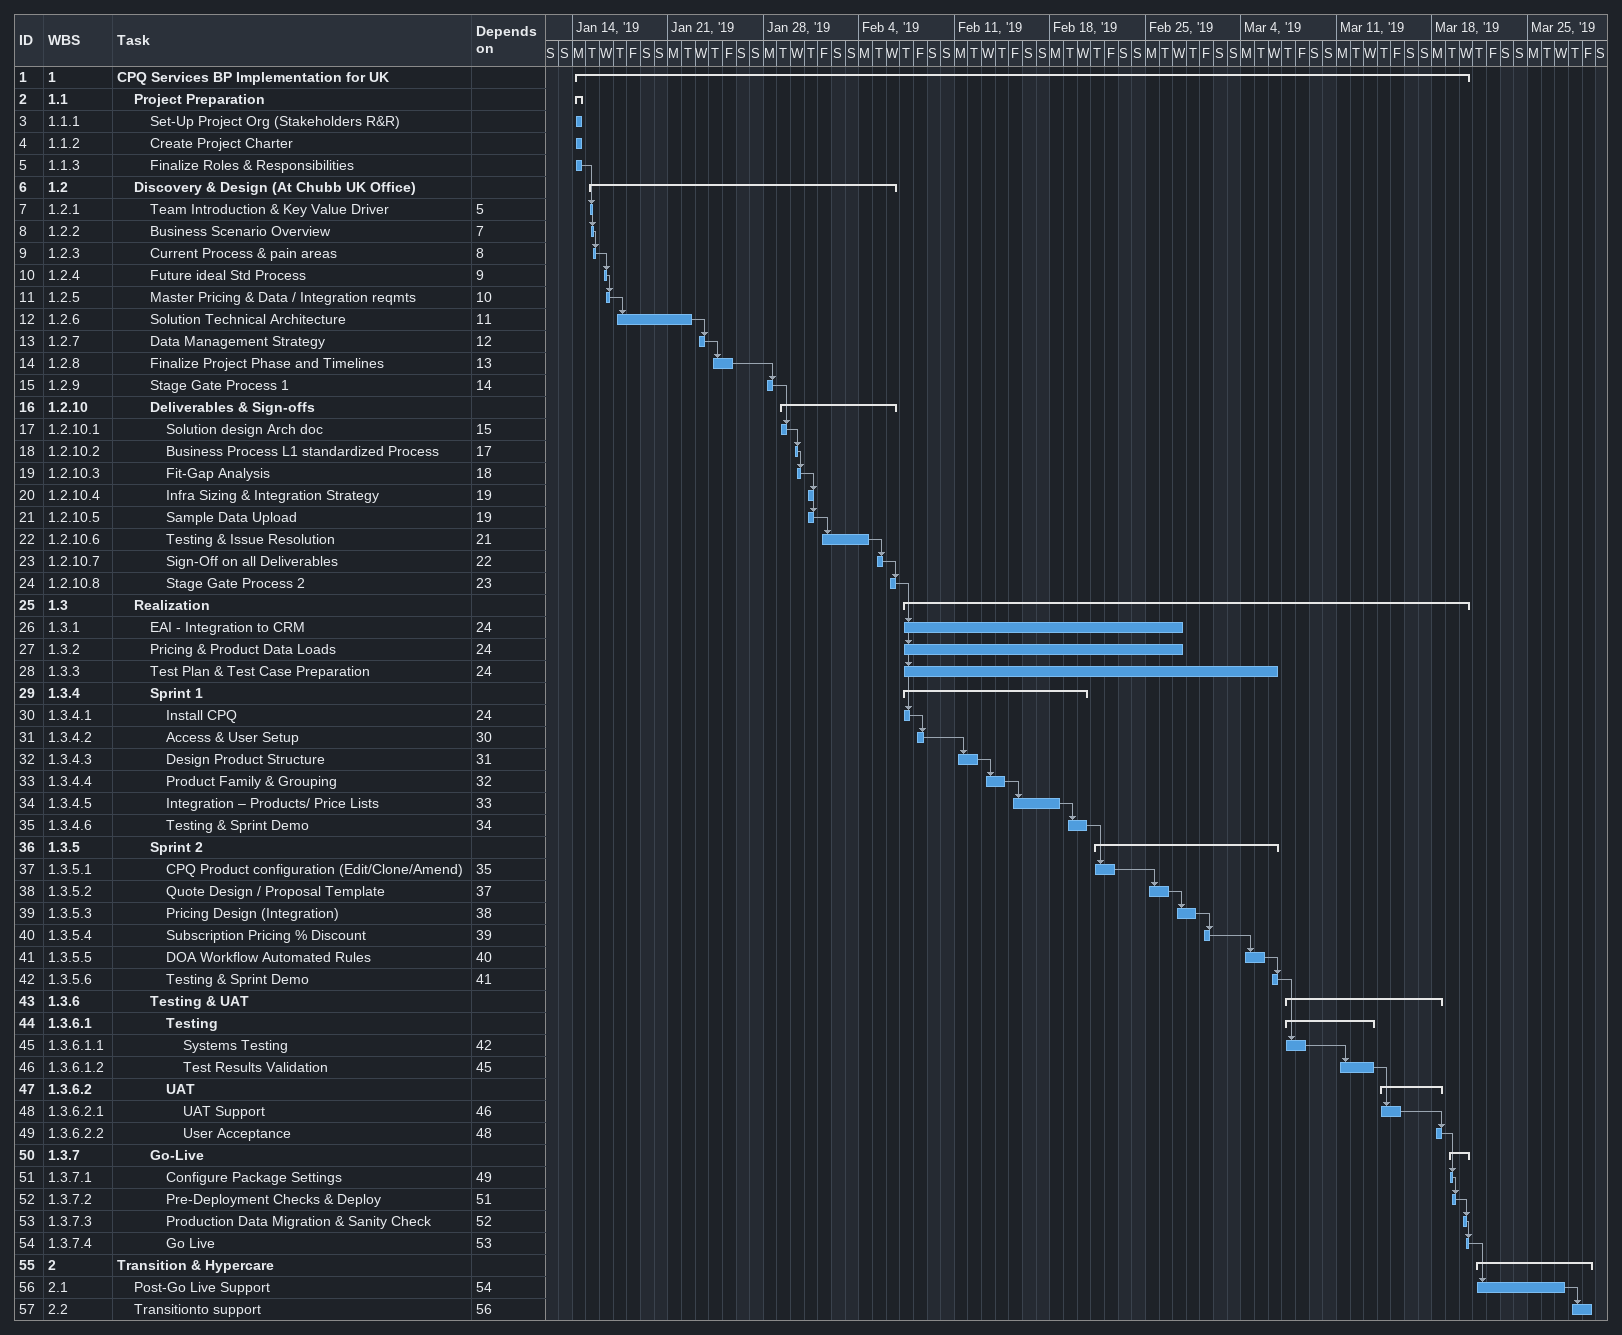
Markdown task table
| ID | WBS | Task | Start | Finish | Predecessors |
|---|---|---|---|---|---|
| 1 | 1 | **CPQ Services BP Implementation for UK** | 2019-01-14 | 2019-03-20 |  |
| 2 | 1.1 | **Project Preparation** | 2019-01-14 | 2019-01-14 |  |
| 3 | 1.1.1 | Set-Up Project Org (Stakeholders R&R) | 2019-01-14 | 2019-01-14 |  |
| 4 | 1.1.2 | Create Project Charter | 2019-01-14 | 2019-01-14 |  |
| 5 | 1.1.3 | Finalize Roles & Responsibilities | 2019-01-14 | 2019-01-14 |  |
| 6 | 1.2 | **Discovery & Design (At Chubb UK Office)** | 2019-01-15 | 2019-02-06 |  |
| 7 | 1.2.1 | Team Introduction & Key Value Driver | 2019-01-15 | 2019-01-15 | 5 |
| 8 | 1.2.2 | Business Scenario Overview | 2019-01-15 | 2019-01-15 | 7 |
| 9 | 1.2.3 | Current Process & pain areas | 2019-01-15 | 2019-01-15 | 8 |
| 10 | 1.2.4 | Future ideal Std Process | 2019-01-16 | 2019-01-16 | 9 |
| 11 | 1.2.5 | Master Pricing & Data / Integration reqmts | 2019-01-16 | 2019-01-16 | 10 |
| 12 | 1.2.6 | Solution Technical Architecture | 2019-01-17 | 2019-01-22 | 11 |
| 13 | 1.2.7 | Data Management Strategy | 2019-01-23 | 2019-01-23 | 12 |
| 14 | 1.2.8 | Finalize Project Phase and Timelines | 2019-01-24 | 2019-01-25 | 13 |
| 15 | 1.2.9 | Stage Gate Process 1 | 2019-01-28 | 2019-01-28 | 14 |
| 16 | 1.2.10 | **Deliverables & Sign-offs** | 2019-01-29 | 2019-02-06 |  |
| 17 | 1.2.10.1 | Solution design Arch doc | 2019-01-29 | 2019-01-29 | 15 |
| 18 | 1.2.10.2 | Business Process L1 standardized Process | 2019-01-30 | 2019-01-30 | 17 |
| 19 | 1.2.10.3 | Fit-Gap Analysis | 2019-01-30 | 2019-01-30 | 18 |
| 20 | 1.2.10.4 | Infra Sizing & Integration Strategy | 2019-01-31 | 2019-01-31 | 19 |
| 21 | 1.2.10.5 | Sample Data Upload | 2019-01-31 | 2019-01-31 | 19 |
| 22 | 1.2.10.6 | Testing & Issue Resolution | 2019-02-01 | 2019-02-04 | 21 |
| 23 | 1.2.10.7 | Sign-Off on all Deliverables | 2019-02-05 | 2019-02-05 | 22 |
| 24 | 1.2.10.8 | Stage Gate Process 2 | 2019-02-06 | 2019-02-06 | 23 |
| 25 | 1.3 | **Realization** | 2019-02-07 | 2019-03-20 |  |
| 26 | 1.3.1 | EAI - Integration to CRM | 2019-02-07 | 2019-02-27 | 24 |
| 27 | 1.3.2 | Pricing & Product Data Loads | 2019-02-07 | 2019-02-27 | 24 |
| 28 | 1.3.3 | Test Plan & Test Case Preparation | 2019-02-07 | 2019-03-06 | 24 |
| 29 | 1.3.4 | **Sprint 1** | 2019-02-07 | 2019-02-20 |  |
| 30 | 1.3.4.1 | Install CPQ | 2019-02-07 | 2019-02-07 | 24 |
| 31 | 1.3.4.2 | Access & User Setup | 2019-02-08 | 2019-02-08 | 30 |
| 32 | 1.3.4.3 | Design Product Structure | 2019-02-11 | 2019-02-12 | 31 |
| 33 | 1.3.4.4 | Product Family & Grouping | 2019-02-13 | 2019-02-14 | 32 |
| 34 | 1.3.4.5 | Integration – Products/ Price Lists | 2019-02-15 | 2019-02-18 | 33 |
| 35 | 1.3.4.6 | Testing & Sprint Demo | 2019-02-19 | 2019-02-20 | 34 |
| 36 | 1.3.5 | **Sprint 2** | 2019-02-21 | 2019-03-06 |  |
| 37 | 1.3.5.1 | CPQ Product configuration (Edit/Clone/Amend) | 2019-02-21 | 2019-02-22 | 35 |
| 38 | 1.3.5.2 | Quote Design / Proposal Template | 2019-02-25 | 2019-02-26 | 37 |
| 39 | 1.3.5.3 | Pricing Design (Integration) | 2019-02-27 | 2019-02-28 | 38 |
| 40 | 1.3.5.4 | Subscription Pricing % Discount | 2019-03-01 | 2019-03-01 | 39 |
| 41 | 1.3.5.5 | DOA Workflow Automated Rules | 2019-03-04 | 2019-03-05 | 40 |
| 42 | 1.3.5.6 | Testing & Sprint Demo | 2019-03-06 | 2019-03-06 | 41 |
| 43 | 1.3.6 | **Testing & UAT** | 2019-03-07 | 2019-03-18 |  |
| 44 | 1.3.6.1 | **Testing** | 2019-03-07 | 2019-03-13 |  |
| 45 | 1.3.6.1.1 | Systems Testing | 2019-03-07 | 2019-03-08 | 42 |
| 46 | 1.3.6.1.2 | Test Results Validation | 2019-03-11 | 2019-03-13 | 45 |
| 47 | 1.3.6.2 | **UAT** | 2019-03-14 | 2019-03-18 |  |
| 48 | 1.3.6.2.1 | UAT Support | 2019-03-14 | 2019-03-15 | 46 |
| 49 | 1.3.6.2.2 | User Acceptance | 2019-03-18 | 2019-03-18 | 48 |
| 50 | 1.3.7 | **Go-Live** | 2019-03-19 | 2019-03-20 |  |
| 51 | 1.3.7.1 | Configure Package Settings | 2019-03-19 | 2019-03-19 | 49 |
| 52 | 1.3.7.2 | Pre-Deployment Checks & Deploy | 2019-03-19 | 2019-03-19 | 51 |
| 53 | 1.3.7.3 | Production Data Migration & Sanity Check | 2019-03-20 | 2019-03-20 | 52 |
| 54 | 1.3.7.4 | Go Live | 2019-03-20 | 2019-03-20 | 53 |
| 55 | 2 | **Transition & Hypercare** | 2019-03-21 | 2019-03-29 |  |
| 56 | 2.1 | Post-Go Live Support | 2019-03-21 | 2019-03-27 | 54 |
| 57 | 2.2 | Transitionto support | 2019-03-28 | 2019-03-29 | 56 |
